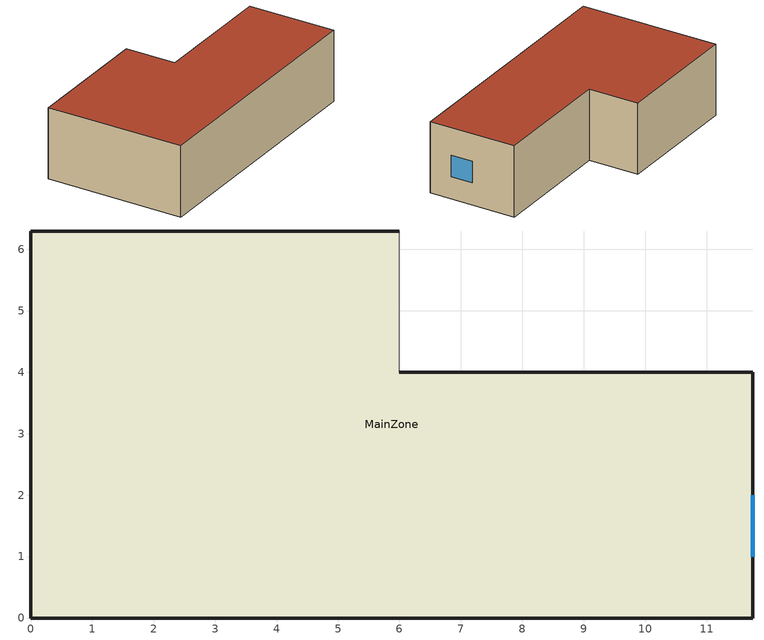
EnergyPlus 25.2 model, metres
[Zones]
MainZone
 floor outside (External_Wall_Cons): 0,0 0,6.3 6,6.3 6,4 11.75,4 11.75,0 z0
 wall outside (External_Wall_Cons): 6,6.3 0,6.3 0,0 11.75,0 11.75,4 6,4 z0:3.25
 wall adiabatic (External_Wall_Cons): 6,4 6,6.3 z0:3.25
 window (DoublePane_Cons): 11.75,1 11.75,2 z1:2
 roof outside (External_Wall_Cons): 0,0 11.75,0 11.75,4 6,4 6,6.3 0,6.3 z3.25
[Building]
Recuperator Room: North Axis {deg}=0; Terrain=City; Loads Convergence Tolerance Value=0.04; Temperature Convergence Tolerance Value {deltaC}=0.4; Solar Distribution=FullExterior; Maximum Number of Warmup Days=25; Minimum Number of Warmup Days=6
[Site:Location]
Kyiv_UA: 50.45, 30.52, 2, 179
[Material]
Concrete_Mat: MediumRough, 0.38, 1.74, 2400, 840, 0.9, 0.7, 0.7
Insulation_Layer: Rough, 0.1, 0.04, 50, 1200, 0.9, 0.7, 0.7
Plaster_Layer: Smooth, 0.012, 0.16, 800, 1090, 0.9, 0.7, 0.7
[WindowMaterial:SimpleGlazingSystem]
Glass_Mat: U-Factor {W/m2-K}=2.7; Solar Heat Gain Coefficient=0.7; Visible Transmittance=0.8
[Construction]
External_Wall_Cons: Concrete_Mat, Insulation_Layer, Plaster_Layer
DoublePane_Cons: Glass_Mat
[Zone]
MainZone: 0, 0, 0, 0, 1, 1, 3.25, 197.6
[People]
Lab_Students: Zone=MainZone; Number of People Schedule=Lab_Occupancy_Sched; Number of People Calculation Method=People; Number of People=5; Fraction Radiant=0.3; Sensible Heat Fraction=autocalculate; Activity Level Schedule=ActivityLevel; Carbon Dioxide Generation Rate {m3/s-W}=3.82E-8
[ElectricEquipment] Zone=MainZone; Schedule=Equipment_Activity_Sched; Design Level Calculation Method=EquipmentLevel; Fraction Latent=0
Name | Design Level {W} (4x300W) | Fraction Radiant | Fraction Lost | Design Level {W}
Workstations | 1200 | 0.3 | 0.2
3D_Printer_Heat |  | 0.2 | 0.1 | 500
[Lights]
Lab_Lights: Zone=MainZone; Schedule=Lab_Occupancy_Sched; Design Level Calculation Method=Watts/Area; Watts per Zone Floor Area=10; Return Air Fraction=0; Fraction Radiant=0.4; Fraction Visible=0.2; Fraction Replaceable=1
[ZoneContaminantSourceAndSink:Generic:Constant] Zone=MainZone; Schedule=Lab_Activity_Spikes; Efficiency of Removal=0; Multiplier=AlwaysOn
Name | Design Generation Rate {m3/s}
Soldering_Emissions | 0.01
Printer_Dust | 0.002
[DesignSpecification:OutdoorAir]
Lab_OutdoorAir_Spec: Outdoor Air Method=Sum; Outdoor Air Flow per Person {m3/s}=0.008; Outdoor Air Flow per Zone Floor Area {m3/s}=0.001
[Controller:MechanicalVentilation]
Lab_Vent_Controller: Availability Schedule=DCV_Fan_Modulation; Demand Controlled Ventilation=Yes; Baseline Method=IndoorAirQualityProcedure; Zone 1=MainZone; Design Specification Outdoor Air Object Name 1=Lab_OutdoorAir_Spec
[ZoneHVAC:EnergyRecoveryVentilator]
Lab_Recuperator: Availability Schedule=DCV_Fan_Modulation; Heat Exchanger=Lab_HX; Supply Air Flow Rate {m3/s}=0.04167; Exhaust Air Flow Rate {m3/s}=0.04167; Supply Air Fan=Supply_Fan; Exhaust Air Fan=Exhaust_Fan
[HeatExchanger:AirToAir:SensibleAndLatent]
Lab_HX: Availability Schedule=AlwaysOn; Nominal Supply Air Flow Rate {m3/s}=0.04167; Nominal Sensible Effectiveness at 100% Heating Air Flow=0.85; Nominal Latent Effectiveness at 100% Heating Air Flow=0.85; Nominal Sensible Effectiveness at 100% Cooling Air Flow=0.85; Nominal Latent Effectiveness at 100% Cooling Air Flow=0.85
[Fan:SystemModel] Availability Schedule=DCV_Fan_Modulation; Design Maximum Air Flow Rate {m3/s}=0.04167; Speed Control Method=Continuous; Electric Power Minimum Flow Rate Fraction=0.1; Design Pressure Rise {Pa}=75; Motor Efficiency=0.9; Motor In Air Stream Fraction=1; Design Electrical Power Consumption=autocalculate; Design Power Sizing Method=PowerPerFlowPerPressure; Electric Power Per Unit Flow Rate Per Unit Pressure=1.66667; Fan Total Efficiency=0.7; Electric Power Function of Flow Fraction Curve=FanPowerCurve
Supply_Fan; Exhaust_Fan
[ZoneInfiltration:DesignFlowRate]
Lab_Infiltration: Zone=MainZone; Schedule=AlwaysOn; Design Flow Rate Calculation Method=Flow/Zone; Design Flow Rate {m3/s}=0.005; Constant Term Coefficient=0.2; Temperature Term Coefficient=0; Velocity Term Coefficient=0; Velocity Squared Term Coefficient=0.032
[ZoneControl:Thermostat]
MainZone_Thermostat: Zone=MainZone; Control Type Schedule=ZoneControl_DualSetpoint; Control 1=Lab_Temperature_Setpoints
[ThermostatSetpoint:DualSetpoint]
Lab_Temperature_Setpoints: Heating Setpoint Temperature Schedule=Heating_Setpoint_Sched; Cooling Setpoint Temperature Schedule=Cooling_Setpoint_Sched
[ZoneHVAC:IdealLoadsAirSystem]
Lab_AC_System: Availability Schedule=HVACAvailability; Maximum Heating Supply Air Temperature {C}=50; Minimum Cooling Supply Air Temperature {C}=13; Maximum Heating Supply Air Humidity Ratio {kgWater/kgDryAir}=0.015; Minimum Cooling Supply Air Humidity Ratio {kgWater/kgDryAir}=0.009; Heating Limit=NoLimit; Maximum Heating Air Flow Rate {m3/s}=autocalculate; Cooling Limit=NoLimit; Maximum Cooling Air Flow Rate {m3/s}=autocalculate; Heating Availability Schedule=HVACAvailability; Cooling Availability Schedule=HVACAvailability; Dehumidification Control Type=ConstantSupplyHumidityRatio; Cooling Sensible Heat Ratio=0.7; Humidification Control Type=ConstantSupplyHumidityRatio
[Zone equipment]
MainZone: Lab_Recuperator, Lab_AC_System
[Schedule:Constant]
AlwaysOn: Any Number, 1
ActivityLevel: Any Number, 120
[Schedule:Compact]
Lab_Occupancy_Sched: Through: 12/31, For: Weekdays, Until: 09:00, 0, Until: 13:00, 1, Until: 14:00, 0.1, Until: 18:00, 1, Until: 24:00, 0, For: AllOtherDays, Until: 24:00, 0
Equipment_Activity_Sched: Through: 12/31, For: Weekdays, Until: 09:15, 0, Until: 13:00, 1, Until: 14:15, 0, Until: 18:00, 1, Until: 24:00, 0, For: AllOtherDays, Until: 24:00, 0
Cooling_Setpoint_Sched: Through: 12/31, For: AllDays, Until: 24:00, 24
Lab_Activity_Spikes: Through: 12/31, For: Tuesday, Until: 10:00, 0, Until: 11:30, 1, Until: 24:00, 0, For: Thursday, Until: 14:00, 0, Until: 15:00, 1, Until: 24:00, 0, For: AllOtherDays, Until: 24:00, 0
DCV_Fan_Modulation: Through: 12/31, For: Weekdays, Until: 09:00, 0.2, Until: 13:00, 1, Until: 14:00, 0.4, Until: 18:00, 1, Until: 24:00, 0.2, For: AllOtherDays, Until: 24:00, 0.2
HVACAvailability: Any Number, Through: 12/31, For: AllDays, Until: 24:00, 1
ZoneControl_DualSetpoint: Any Number, Through: 12/31, For: AllDays, Until: 24:00, 4
Heating_Setpoint_Sched: Through: 12/31, For: Weekdays, Until: 07:00, 16, Until: 19:00, 21, Until: 24:00, 16, For: AllOtherDays, Until: 24:00, 16
Cooling_Setpoint_Sched: Through: 12/31, For: Weekdays, Until: 07:00, 28, Until: 19:00, 24, Until: 24:00, 28, For: AllOtherDays, Until: 24:00, 28
[Curve:Cubic]
FanPowerCurve: Coefficient1 Constant=0.0408; Coefficient2 x=0.088; Coefficient3 x**2=-0.0729; Coefficient4 x**3=0.9437; Minimum Value of x=0; Maximum Value of x=1
